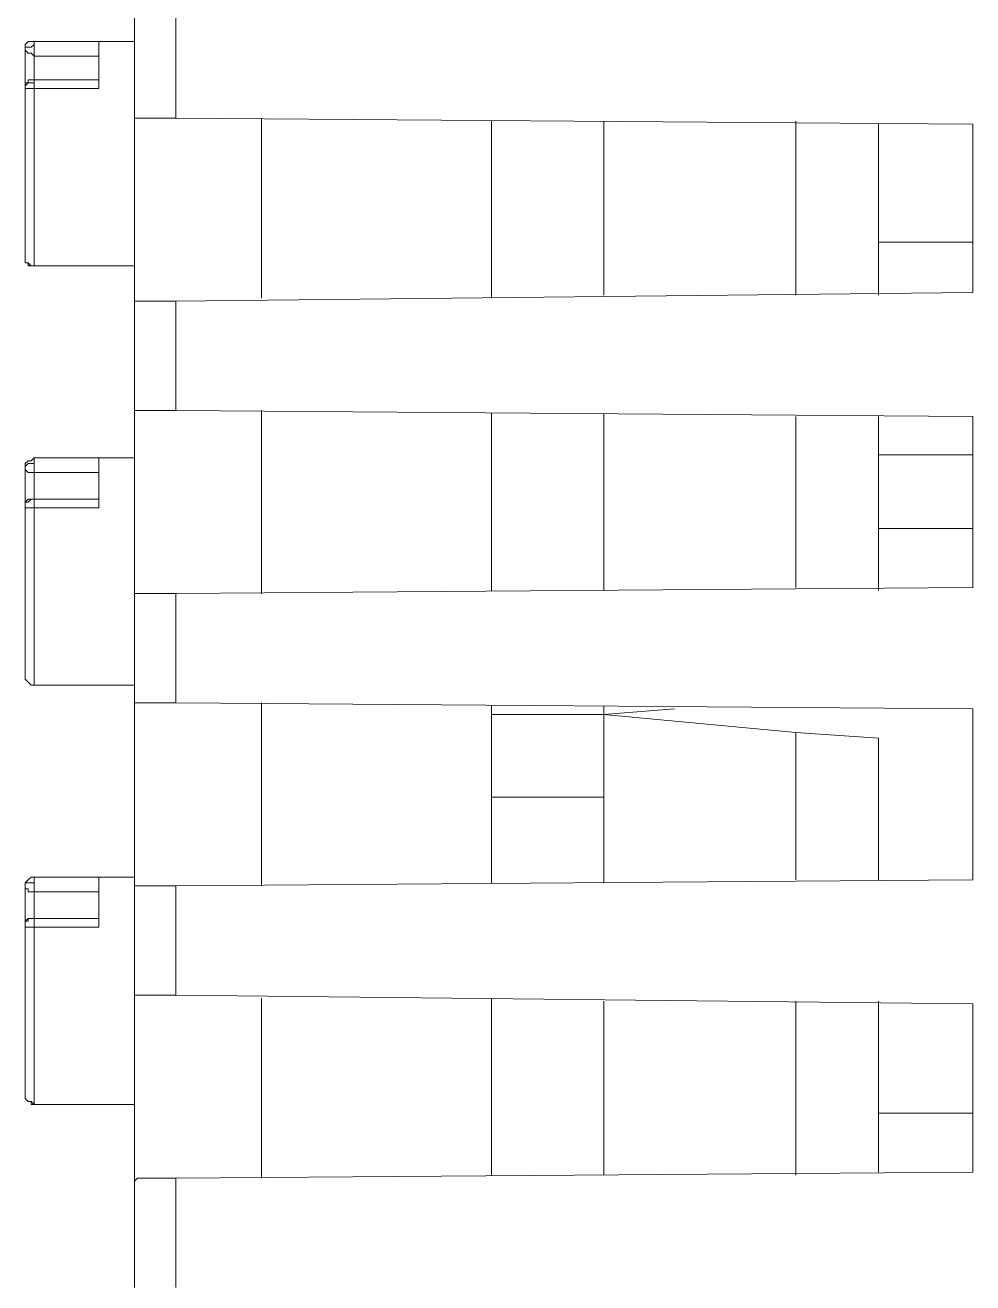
# Model space of a CAD drawing. Header units: centimetres. Extents: x -12.5 to 12.5, y -6.1 to 6.1.
# Drawn here: x 8.262 to 9.394, y 0.7 to 2.202 of the extents above; entities that cross this region are included whole.
import ezdxf

# ---------------------------------------------------------------- set-up
doc = ezdxf.new("R2010")
doc.units = ezdxf.units.CM
doc.header["$MEASUREMENT"] = 0
doc.layers.add('Camada 1', color=7, linetype='Continuous')

msp = doc.modelspace()

# ---------------------------------------------------------------- linework, layer by layer
at = {"layer": 'Camada 1', "color": 251, "lineweight": 9}
for points in [[(8.39215, 2.09105), (8.39215, 2.09105), (8.39215, 2.22158), (8.39215, 2.22158)], [(8.44154, 2.22158), (8.44154, 2.22158), (8.44154, 2.09105), (8.44154, 2.09105)], [(8.34982, 2.18277), (8.34982, 2.18277), (8.27221, 2.18277), (8.27221, 2.18277)], [(8.34982, 2.18277), (8.34982, 2.18277), (8.34982, 2.12633), (8.34982, 2.12633)], [(8.39215, 2.18277), (8.39215, 2.18277), (8.34982, 2.18277), (8.34982, 2.18277)], [(8.26162, 2.17572), (8.26162, 2.17572), (8.26162, 1.9711), (8.26162, 1.9711)], [(8.34982, 2.16513), (8.34982, 2.16513), (8.27221, 2.16513), (8.27221, 2.16513)], [(8.27221, 2.13691), (8.27221, 2.13691), (8.27221, 2.16513), (8.27221, 2.16513)], [(8.34982, 2.13691), (8.34982, 2.13691), (8.27221, 2.13691), (8.27221, 2.13691)], [(8.26162, 2.12633), (8.26162, 2.12633), (8.26162, 1.92524), (8.26162, 1.92524)], [(8.27221, 2.12633), (8.27221, 2.12633), (8.27221, 1.91466), (8.27221, 1.91466)], [(8.39215, 2.09105), (8.39215, 2.09105), (8.39215, 1.87233), (8.39215, 1.87233)], [(9.39404, 2.08399), (9.39404, 2.08399), (8.44154, 2.09105), (8.44154, 2.09105)], [(8.54384, 2.09105), (8.54384, 2.09105), (8.54384, 1.87585), (8.54384, 1.87585)], [(8.81901, 1.87585), (8.81901, 1.87585), (8.81901, 2.08752), (8.81901, 2.08752)], [(8.81901, 2.08752), (8.81901, 2.08752), (8.81901, 1.87585), (8.81901, 1.87585)], [(8.95307, 2.08752), (8.95307, 2.08752), (8.95307, 1.87938), (8.95307, 1.87938)], [(9.18237, 2.08752), (9.18237, 2.08752), (9.18237, 1.87938), (9.18237, 1.87938)], [(9.28115, 2.08399), (9.28115, 2.08399), (9.28115, 2.07694), (9.28115, 2.07694)], [(9.28115, 2.08399), (9.28115, 2.08399), (9.28115, 2.07694), (9.28115, 2.07694)], [(9.28115, 1.87938), (9.28115, 1.87938), (9.28115, 2.08399), (9.28115, 2.08399)], [(9.28115, 2.07694), (9.28115, 2.07694), (9.28115, 2.05224), (9.28115, 2.05224)], [(9.28115, 2.07694), (9.28115, 2.07694), (9.28115, 2.07341), (9.28115, 2.07341)], [(9.39404, 2.08399), (9.39404, 2.08399), (9.39404, 1.88291), (9.39404, 1.88291)], [(9.28115, 2.07341), (9.28115, 2.07341), (9.28115, 2.06636), (9.28115, 2.06636)], [(9.28115, 2.04519), (9.28115, 2.04519), (9.28115, 1.99933), (9.28115, 1.99933)], [(9.28115, 1.9958), (9.28115, 1.9958), (9.28115, 1.98522), (9.28115, 1.98522)], [(9.28115, 1.94288), (9.28115, 1.94288), (9.28115, 1.90408), (9.28115, 1.90408)], [(9.28115, 1.94288), (9.28115, 1.94288), (9.28115, 1.91819), (9.28115, 1.91819)], [(9.28115, 1.94288), (9.28115, 1.94288), (9.28115, 1.91819), (9.28115, 1.91819)], [(9.28115, 1.94288), (9.28115, 1.94288), (9.39404, 1.94288), (9.39404, 1.94288)], [(8.39215, 1.91466), (8.39215, 1.91466), (8.27221, 1.91466), (8.27221, 1.91466)], [(8.27221, 1.91466), (8.27221, 1.91466), (8.34982, 1.91466), (8.34982, 1.91466)], [(8.34982, 1.91466), (8.34982, 1.91466), (8.39215, 1.91466), (8.39215, 1.91466)], [(9.28115, 1.89702), (9.28115, 1.89702), (9.28115, 1.87938), (9.28115, 1.87938)], [(8.44154, 1.87233), (8.44154, 1.87233), (9.39404, 1.88291), (9.39404, 1.88291)], [(8.39215, 1.7418), (8.39215, 1.7418), (8.39215, 1.87233), (8.39215, 1.87233)], [(8.44154, 1.87233), (8.44154, 1.87233), (8.44154, 1.7418), (8.44154, 1.7418)], [(8.39215, 1.7418), (8.39215, 1.7418), (8.39215, 1.52308), (8.39215, 1.52308)], [(9.39404, 1.73474), (9.39404, 1.73474), (8.44154, 1.7418), (8.44154, 1.7418)], [(8.54384, 1.7418), (8.54384, 1.7418), (8.54384, 1.52308), (8.54384, 1.52308)], [(8.81901, 1.52661), (8.81901, 1.52661), (8.81901, 1.73827), (8.81901, 1.73827)], [(8.81901, 1.73827), (8.81901, 1.73827), (8.81901, 1.52661), (8.81901, 1.52661)], [(8.95307, 1.73827), (8.95307, 1.73827), (8.95307, 1.52661), (8.95307, 1.52661)], [(9.18237, 1.73474), (9.18237, 1.73474), (9.18237, 1.53013), (9.18237, 1.53013)], [(9.28115, 1.53013), (9.28115, 1.53013), (9.28115, 1.73474), (9.28115, 1.73474)], [(9.39404, 1.73474), (9.39404, 1.73474), (9.39404, 1.53013), (9.39404, 1.53013)], [(9.28115, 1.72769), (9.28115, 1.72769), (9.28115, 1.70299), (9.28115, 1.70299)], [(9.28115, 1.72769), (9.28115, 1.72769), (9.28115, 1.72416), (9.28115, 1.72416)], [(9.28115, 1.72416), (9.28115, 1.72416), (9.28115, 1.7171), (9.28115, 1.7171)], [(9.28115, 1.70299), (9.28115, 1.70299), (9.28115, 1.69594), (9.28115, 1.69594)], [(8.34982, 1.68536), (8.34982, 1.68536), (8.27221, 1.68536), (8.27221, 1.68536)], [(8.34982, 1.68536), (8.34982, 1.68536), (8.34982, 1.62538), (8.34982, 1.62538)], [(8.39215, 1.68536), (8.39215, 1.68536), (8.34982, 1.68536), (8.34982, 1.68536)], [(9.28115, 1.69594), (9.28115, 1.69594), (9.28115, 1.68183), (9.28115, 1.68183)], [(9.39404, 1.68888), (9.39404, 1.68888), (9.28115, 1.68888), (9.28115, 1.68888)], [(8.26162, 1.67477), (8.26162, 1.67477), (8.26162, 1.47369), (8.26162, 1.47369)], [(9.28115, 1.68183), (9.28115, 1.68183), (9.28115, 1.65008), (9.28115, 1.65008)], [(8.34982, 1.66772), (8.34982, 1.66772), (8.27221, 1.66772), (8.27221, 1.66772)], [(8.27221, 1.63597), (8.27221, 1.63597), (8.27221, 1.66772), (8.27221, 1.66772)], [(9.28115, 1.65713), (9.28115, 1.65713), (9.28115, 1.63949), (9.28115, 1.63949)], [(9.28115, 1.65008), (9.28115, 1.65008), (9.28115, 1.63949), (9.28115, 1.63949)], [(9.28115, 1.63949), (9.28115, 1.63949), (9.28115, 1.62538), (9.28115, 1.62538)], [(8.26162, 1.62538), (8.26162, 1.62538), (8.26162, 1.4243), (8.26162, 1.4243)], [(8.34982, 1.63597), (8.34982, 1.63597), (8.27221, 1.63597), (8.27221, 1.63597)], [(8.27221, 1.62538), (8.27221, 1.62538), (8.27221, 1.41372), (8.27221, 1.41372)], [(9.28115, 1.62538), (9.28115, 1.62538), (9.28115, 1.6148), (9.28115, 1.6148)], [(9.28115, 1.6148), (9.28115, 1.6148), (9.28115, 1.59363), (9.28115, 1.59363)], [(9.39404, 1.60069), (9.39404, 1.60069), (9.28115, 1.60069), (9.28115, 1.60069)], [(9.28115, 1.59363), (9.28115, 1.59363), (9.28115, 1.58658), (9.28115, 1.58658)], [(9.28115, 1.58658), (9.28115, 1.58658), (9.28115, 1.57952), (9.28115, 1.57952)], [(9.28115, 1.57952), (9.28115, 1.57952), (9.28115, 1.56188), (9.28115, 1.56188)], [(9.28115, 1.56188), (9.28115, 1.56188), (9.28115, 1.55483), (9.28115, 1.55483)], [(9.28115, 1.55483), (9.28115, 1.55483), (9.28115, 1.53013), (9.28115, 1.53013)], [(8.39215, 1.39255), (8.39215, 1.39255), (8.39215, 1.52308), (8.39215, 1.52308)], [(8.44154, 1.52308), (8.44154, 1.52308), (9.39404, 1.53013), (9.39404, 1.53013)], [(8.44154, 1.52308), (8.44154, 1.52308), (8.44154, 1.39255), (8.44154, 1.39255)], [(8.39215, 1.41372), (8.39215, 1.41372), (8.27221, 1.41372), (8.27221, 1.41372)], [(8.27221, 1.41372), (8.27221, 1.41372), (8.34982, 1.41372), (8.34982, 1.41372)], [(8.34982, 1.41372), (8.34982, 1.41372), (8.39215, 1.41372), (8.39215, 1.41372)], [(8.39215, 1.39255), (8.39215, 1.39255), (8.39215, 1.17383), (8.39215, 1.17383)], [(9.39404, 1.38549), (9.39404, 1.38549), (8.44154, 1.39255), (8.44154, 1.39255)], [(8.54384, 1.39255), (8.54384, 1.39255), (8.54384, 1.17383), (8.54384, 1.17383)], [(8.81901, 1.38902), (8.81901, 1.38902), (8.81901, 1.37844), (8.81901, 1.37844)], [(8.81901, 1.38902), (8.81901, 1.38902), (8.81901, 1.37844), (8.81901, 1.37844)], [(8.95307, 1.37844), (8.95307, 1.37844), (8.95307, 1.38902), (8.95307, 1.38902)], [(8.95307, 1.37844), (8.95307, 1.37844), (9.03773, 1.38549), (9.03773, 1.38549)], [(9.39404, 1.38549), (9.39404, 1.38549), (9.39404, 1.18088), (9.39404, 1.18088)], [(8.81901, 1.37844), (8.81901, 1.37844), (8.95307, 1.37844), (8.95307, 1.37844)], [(8.81901, 1.37844), (8.81901, 1.37844), (8.81901, 1.2973), (8.81901, 1.2973)], [(8.81901, 1.37844), (8.81901, 1.37844), (8.81901, 1.27966), (8.81901, 1.27966)], [(8.95307, 1.37844), (8.95307, 1.37844), (8.81901, 1.37844), (8.81901, 1.37844)], [(8.95307, 1.27966), (8.95307, 1.27966), (8.95307, 1.37844), (8.95307, 1.37844)], [(9.18237, 1.35727), (9.18237, 1.35727), (8.95307, 1.37844), (8.95307, 1.37844)], [(9.18237, 1.35727), (9.18237, 1.35727), (9.18237, 1.18088), (9.18237, 1.18088)], [(9.28115, 1.35022), (9.28115, 1.35022), (9.18237, 1.35727), (9.18237, 1.35727)], [(9.28115, 1.18088), (9.28115, 1.18088), (9.28115, 1.35022), (9.28115, 1.35022)], [(8.81901, 1.2973), (8.81901, 1.2973), (8.81901, 1.17735), (8.81901, 1.17735)], [(8.81901, 1.17735), (8.81901, 1.17735), (8.81901, 1.27966), (8.81901, 1.27966)], [(8.81901, 1.27966), (8.81901, 1.27966), (8.95307, 1.27966), (8.95307, 1.27966)], [(8.95307, 1.27966), (8.95307, 1.27966), (8.95307, 1.17735), (8.95307, 1.17735)], [(9.28115, 1.25144), (9.28115, 1.25144), (9.28115, 1.24791), (9.28115, 1.24791)], [(9.28115, 1.25144), (9.28115, 1.25144), (9.28115, 1.24791), (9.28115, 1.24791)], [(9.28115, 1.24791), (9.28115, 1.24791), (9.28115, 1.2338), (9.28115, 1.2338)], [(9.28115, 1.19147), (9.28115, 1.19147), (9.28115, 1.18088), (9.28115, 1.18088)], [(8.26162, 1.17383), (8.26162, 1.17383), (8.26162, 0.97274), (8.26162, 0.97274)], [(8.34982, 1.18441), (8.34982, 1.18441), (8.27221, 1.18441), (8.27221, 1.18441)], [(8.34982, 1.18441), (8.34982, 1.18441), (8.34982, 1.12444), (8.34982, 1.12444)], [(8.39215, 1.18441), (8.39215, 1.18441), (8.34982, 1.18441), (8.34982, 1.18441)], [(8.39215, 1.0433), (8.39215, 1.0433), (8.39215, 1.17383), (8.39215, 1.17383)], [(8.44154, 1.17383), (8.44154, 1.17383), (9.39404, 1.18088), (9.39404, 1.18088)], [(8.44154, 1.17383), (8.44154, 1.17383), (8.44154, 1.0433), (8.44154, 1.0433)], [(8.34982, 1.16677), (8.34982, 1.16677), (8.27221, 1.16677), (8.27221, 1.16677)], [(8.27221, 1.13502), (8.27221, 1.13502), (8.27221, 1.16677), (8.27221, 1.16677)], [(8.34982, 1.13502), (8.34982, 1.13502), (8.27221, 1.13502), (8.27221, 1.13502)], [(8.26162, 1.12444), (8.26162, 1.12444), (8.26162, 0.92335), (8.26162, 0.92335)], [(8.27221, 1.12444), (8.27221, 1.12444), (8.27221, 0.91277), (8.27221, 0.91277)], [(8.39215, 1.0433), (8.39215, 1.0433), (8.39215, 0.82105), (8.39215, 0.82105)], [(9.39404, 1.03272), (9.39404, 1.03272), (8.44154, 1.0433), (8.44154, 1.0433)], [(8.54384, 1.03977), (8.54384, 1.03977), (8.54384, 0.82458), (8.54384, 0.82458)], [(8.81901, 0.82811), (8.81901, 0.82811), (8.81901, 1.03977), (8.81901, 1.03977)], [(8.81901, 1.03977), (8.81901, 1.03977), (8.81901, 0.82811), (8.81901, 0.82811)], [(8.95307, 1.03624), (8.95307, 1.03624), (8.95307, 0.82811), (8.95307, 0.82811)], [(9.18237, 1.03624), (9.18237, 1.03624), (9.18237, 0.82811), (9.18237, 0.82811)], [(9.28115, 1.03624), (9.28115, 1.03624), (9.28115, 1.01155), (9.28115, 1.01155)], [(9.28115, 1.03624), (9.28115, 1.03624), (9.28115, 1.03272), (9.28115, 1.03272)], [(9.28115, 0.83163), (9.28115, 0.83163), (9.28115, 1.03624), (9.28115, 1.03624)], [(9.28115, 1.03272), (9.28115, 1.03272), (9.28115, 1.02566), (9.28115, 1.02566)], [(9.39404, 1.03272), (9.39404, 1.03272), (9.39404, 0.83163), (9.39404, 0.83163)], [(9.28115, 1.00449), (9.28115, 1.00449), (9.28115, 0.95863), (9.28115, 0.95863)], [(9.28115, 0.95511), (9.28115, 0.95511), (9.28115, 0.94452), (9.28115, 0.94452)], [(8.39215, 0.91277), (8.39215, 0.91277), (8.27221, 0.91277), (8.27221, 0.91277)], [(8.27221, 0.91277), (8.27221, 0.91277), (8.34982, 0.91277), (8.34982, 0.91277)], [(8.34982, 0.91277), (8.34982, 0.91277), (8.39215, 0.91277), (8.39215, 0.91277)], [(9.28115, 0.90219), (9.28115, 0.90219), (9.28115, 0.86338), (9.28115, 0.86338)], [(9.28115, 0.90219), (9.28115, 0.90219), (9.28115, 0.87749), (9.28115, 0.87749)], [(9.28115, 0.90219), (9.28115, 0.90219), (9.39404, 0.90219), (9.39404, 0.90219)], [(9.28115, 0.89866), (9.28115, 0.89866), (9.28115, 0.87749), (9.28115, 0.87749)], [(9.28115, 0.85633), (9.28115, 0.85633), (9.28115, 0.83163), (9.28115, 0.83163)], [(8.44154, 0.82458), (8.44154, 0.82458), (9.39404, 0.83163), (9.39404, 0.83163)], [(8.39215, 0.69405), (8.39215, 0.69405), (8.39215, 0.82105), (8.39215, 0.82105)], [(8.44154, 0.82458), (8.44154, 0.82458), (8.44154, 0.69405), (8.44154, 0.69405)]]:
    msp.add_open_spline(points, degree=3, dxfattribs=at)
for points, knots in [([(8.26162, 2.17572), (8.26162, 2.17572), (8.26162, 2.17924), (8.26162, 2.17924), (8.26162, 2.17924), (8.26515, 2.18277), (8.26515, 2.18277), (8.26515, 2.18277), (8.26868, 2.18277), (8.26868, 2.18277), (8.26868, 2.18277), (8.27221, 2.18277), (8.27221, 2.18277)], [0, 0, 0, 0, 0.25, 0.25, 0.25, 0.5, 0.5, 0.5, 0.75, 0.75, 0.75, 1, 1, 1, 1]), ([(8.27221, 2.17924), (8.27221, 2.17924), (8.26868, 2.17572), (8.26868, 2.17572), (8.26868, 2.17572), (8.26515, 2.17572), (8.26515, 2.17572), (8.26515, 2.17572), (8.26162, 2.17572), (8.26162, 2.17572)], [0, 0, 0, 0, 0.3333333, 0.3333333, 0.3333333, 0.6666667, 0.6666667, 0.6666667, 1, 1, 1, 1]), ([(8.27221, 2.18277), (8.27221, 2.18277), (8.27221, 2.18277), (8.27221, 2.18277), (8.27221, 2.18277), (8.27221, 2.17924), (8.27221, 2.17924)], [0, 0, 0, 0, 0.5, 0.5, 0.5, 1, 1, 1, 1]), ([(8.27221, 2.17924), (8.27221, 2.17924), (8.27221, 2.17572), (8.27221, 2.17572), (8.27221, 2.17572), (8.27221, 2.17219), (8.27221, 2.17219), (8.27221, 2.17219), (8.27221, 2.16866), (8.27221, 2.16866), (8.27221, 2.16866), (8.27221, 2.16513), (8.27221, 2.16513)], [0, 0, 0, 0, 0.25, 0.25, 0.25, 0.5, 0.5, 0.5, 0.75, 0.75, 0.75, 1, 1, 1, 1]), ([(8.26162, 2.17572), (8.26162, 2.17572), (8.26162, 2.17219), (8.26162, 2.17219), (8.26162, 2.17219), (8.26515, 2.16866), (8.26515, 2.16866), (8.26515, 2.16866), (8.26868, 2.16866), (8.26868, 2.16866), (8.26868, 2.16866), (8.27221, 2.16513), (8.27221, 2.16513)], [0, 0, 0, 0, 0.25, 0.25, 0.25, 0.5, 0.5, 0.5, 0.75, 0.75, 0.75, 1, 1, 1, 1]), ([(8.27221, 2.13691), (8.27221, 2.13691), (8.26515, 2.13691), (8.26515, 2.13691), (8.26515, 2.13691), (8.26515, 2.13338), (8.26515, 2.13338), (8.26515, 2.13338), (8.26162, 2.13338), (8.26162, 2.13338), (8.26162, 2.13338), (8.26162, 2.12985), (8.26162, 2.12985), (8.26162, 2.12985), (8.26162, 2.12633), (8.26162, 2.12633)], [0, 0, 0, 0, 0.2, 0.2, 0.2, 0.4, 0.4, 0.4, 0.6, 0.6, 0.6, 0.8, 0.8, 0.8, 1, 1, 1, 1]), ([(8.27221, 2.13691), (8.27221, 2.13691), (8.27221, 2.13691), (8.27221, 2.13691), (8.27221, 2.13691), (8.27221, 2.13338), (8.27221, 2.13338)], [0, 0, 0, 0, 0.5, 0.5, 0.5, 1, 1, 1, 1]), ([(8.27221, 2.13338), (8.27221, 2.13338), (8.26868, 2.13338), (8.26868, 2.13338), (8.26868, 2.13338), (8.26515, 2.13338), (8.26515, 2.13338), (8.26515, 2.13338), (8.26162, 2.12985), (8.26162, 2.12985), (8.26162, 2.12985), (8.26162, 2.12633), (8.26162, 2.12633)], [0, 0, 0, 0, 0.25, 0.25, 0.25, 0.5, 0.5, 0.5, 0.75, 0.75, 0.75, 1, 1, 1, 1]), ([(8.27221, 2.12633), (8.27221, 2.12633), (8.26868, 2.12633), (8.26868, 2.12633), (8.26868, 2.12633), (8.26515, 2.12633), (8.26515, 2.12633), (8.26515, 2.12633), (8.26162, 2.12633), (8.26162, 2.12633)], [0, 0, 0, 0, 0.3333333, 0.3333333, 0.3333333, 0.6666667, 0.6666667, 0.6666667, 1, 1, 1, 1]), ([(8.27221, 2.13338), (8.27221, 2.13338), (8.27221, 2.13338), (8.27221, 2.13338), (8.27221, 2.13338), (8.27221, 2.12985), (8.27221, 2.12985), (8.27221, 2.12985), (8.27221, 2.12633), (8.27221, 2.12633)], [0, 0, 0, 0, 0.3333333, 0.3333333, 0.3333333, 0.6666667, 0.6666667, 0.6666667, 1, 1, 1, 1]), ([(8.34982, 2.12633), (8.34982, 2.12633), (8.30748, 2.12633), (8.30748, 2.12633), (8.30748, 2.12633), (8.27221, 2.12633), (8.27221, 2.12633)], [0, 0, 0, 0, 0.5, 0.5, 0.5, 1, 1, 1, 1]), ([(8.44154, 2.09105), (8.44154, 2.09105), (8.43096, 2.09105), (8.43096, 2.09105), (8.43096, 2.09105), (8.4239, 2.09105), (8.4239, 2.09105), (8.4239, 2.09105), (8.41332, 2.09105), (8.41332, 2.09105), (8.41332, 2.09105), (8.40626, 2.09105), (8.40626, 2.09105), (8.40626, 2.09105), (8.40273, 2.09105), (8.40273, 2.09105), (8.40273, 2.09105), (8.39568, 2.09105), (8.39568, 2.09105), (8.39568, 2.09105), (8.39215, 2.09105), (8.39215, 2.09105)], [0, 0, 0, 0, 0.1428571, 0.1428571, 0.1428571, 0.2857143, 0.2857143, 0.2857143, 0.4285714, 0.4285714, 0.4285714, 0.5714286, 0.5714286, 0.5714286, 0.7142857, 0.7142857, 0.7142857, 0.8571429, 0.8571429, 0.8571429, 1, 1, 1, 1]), ([(8.81901, 2.08752), (8.81901, 2.08752), (8.81901, 2.08047), (8.81901, 2.08047), (8.81901, 2.08047), (8.81901, 2.06283), (8.81901, 2.06283), (8.81901, 2.06283), (8.81901, 2.03813), (8.81901, 2.03813), (8.81901, 2.03813), (8.81901, 2.00638), (8.81901, 2.00638), (8.81901, 2.00638), (8.81901, 1.97463), (8.81901, 1.97463), (8.81901, 1.97463), (8.81901, 1.93936), (8.81901, 1.93936), (8.81901, 1.93936), (8.81901, 1.90055), (8.81901, 1.90055), (8.81901, 1.90055), (8.81901, 1.87585), (8.81901, 1.87585)], [0, 0, 0, 0, 0.125, 0.125, 0.125, 0.25, 0.25, 0.25, 0.375, 0.375, 0.375, 0.5, 0.5, 0.5, 0.625, 0.625, 0.625, 0.75, 0.75, 0.75, 0.875, 0.875, 0.875, 1, 1, 1, 1]), ([(8.81901, 1.87585), (8.81901, 1.87585), (8.81901, 1.90055), (8.81901, 1.90055), (8.81901, 1.90055), (8.81901, 1.93936), (8.81901, 1.93936), (8.81901, 1.93936), (8.81901, 1.97463), (8.81901, 1.97463), (8.81901, 1.97463), (8.81901, 2.00638), (8.81901, 2.00638), (8.81901, 2.00638), (8.81901, 2.03813), (8.81901, 2.03813), (8.81901, 2.03813), (8.81901, 2.06283), (8.81901, 2.06283), (8.81901, 2.06283), (8.81901, 2.08047), (8.81901, 2.08047), (8.81901, 2.08047), (8.81901, 2.08752), (8.81901, 2.08752)], [0, 0, 0, 0, 0.125, 0.125, 0.125, 0.25, 0.25, 0.25, 0.375, 0.375, 0.375, 0.5, 0.5, 0.5, 0.625, 0.625, 0.625, 0.75, 0.75, 0.75, 0.875, 0.875, 0.875, 1, 1, 1, 1]), ([(9.28115, 2.08047), (9.28115, 2.08047), (9.28115, 2.08047), (9.28115, 2.08047), (9.28115, 2.08047), (9.28115, 2.07694), (9.28115, 2.07694)], [0, 0, 0, 0, 0.5, 0.5, 0.5, 1, 1, 1, 1]), ([(9.28115, 2.05224), (9.28115, 2.05224), (9.28115, 2.04872), (9.28115, 2.04872), (9.28115, 2.04872), (9.28115, 2.04519), (9.28115, 2.04519)], [0, 0, 0, 0, 0.5, 0.5, 0.5, 1, 1, 1, 1]), ([(9.28115, 2.05224), (9.28115, 2.05224), (9.28115, 2.04872), (9.28115, 2.04872), (9.28115, 2.04872), (9.28115, 2.04519), (9.28115, 2.04519)], [0, 0, 0, 0, 0.5, 0.5, 0.5, 1, 1, 1, 1]), ([(9.28115, 1.9958), (9.28115, 1.9958), (9.28115, 1.99227), (9.28115, 1.99227), (9.28115, 1.99227), (9.28115, 1.98874), (9.28115, 1.98874), (9.28115, 1.98874), (9.28115, 1.98169), (9.28115, 1.98169), (9.28115, 1.98169), (9.28115, 1.97463), (9.28115, 1.97463)], [0, 0, 0, 0, 0.25, 0.25, 0.25, 0.5, 0.5, 0.5, 0.75, 0.75, 0.75, 1, 1, 1, 1]), ([(9.28115, 1.98522), (9.28115, 1.98522), (9.28115, 1.98169), (9.28115, 1.98169), (9.28115, 1.98169), (9.28115, 1.97816), (9.28115, 1.97816), (9.28115, 1.97816), (9.28115, 1.97463), (9.28115, 1.97463)], [0, 0, 0, 0, 0.3333333, 0.3333333, 0.3333333, 0.6666667, 0.6666667, 0.6666667, 1, 1, 1, 1]), ([(9.28115, 1.98522), (9.28115, 1.98522), (9.28115, 1.98169), (9.28115, 1.98169), (9.28115, 1.98169), (9.28115, 1.97463), (9.28115, 1.97463), (9.28115, 1.97463), (9.28115, 1.96405), (9.28115, 1.96405)], [0, 0, 0, 0, 0.3333333, 0.3333333, 0.3333333, 0.6666667, 0.6666667, 0.6666667, 1, 1, 1, 1]), ([(9.28115, 1.97816), (9.28115, 1.97816), (9.28115, 1.97816), (9.28115, 1.97816), (9.28115, 1.97816), (9.28115, 1.97463), (9.28115, 1.97463), (9.28115, 1.97463), (9.28115, 1.9711), (9.28115, 1.9711), (9.28115, 1.9711), (9.28115, 1.96405), (9.28115, 1.96405)], [0, 0, 0, 0, 0.25, 0.25, 0.25, 0.5, 0.5, 0.5, 0.75, 0.75, 0.75, 1, 1, 1, 1]), ([(9.28115, 1.97463), (9.28115, 1.97463), (9.28115, 1.96758), (9.28115, 1.96758), (9.28115, 1.96758), (9.28115, 1.96052), (9.28115, 1.96052), (9.28115, 1.96052), (9.28115, 1.95347), (9.28115, 1.95347), (9.28115, 1.95347), (9.28115, 1.94994), (9.28115, 1.94994)], [0, 0, 0, 0, 0.25, 0.25, 0.25, 0.5, 0.5, 0.5, 0.75, 0.75, 0.75, 1, 1, 1, 1]), ([(9.28115, 1.97463), (9.28115, 1.97463), (9.28115, 1.9711), (9.28115, 1.9711), (9.28115, 1.9711), (9.28115, 1.96758), (9.28115, 1.96758), (9.28115, 1.96758), (9.28115, 1.96405), (9.28115, 1.96405)], [0, 0, 0, 0, 0.3333333, 0.3333333, 0.3333333, 0.6666667, 0.6666667, 0.6666667, 1, 1, 1, 1]), ([(9.28115, 1.96405), (9.28115, 1.96405), (9.28115, 1.95699), (9.28115, 1.95699), (9.28115, 1.95699), (9.28115, 1.94994), (9.28115, 1.94994), (9.28115, 1.94994), (9.28115, 1.94641), (9.28115, 1.94641)], [0, 0, 0, 0, 0.3333333, 0.3333333, 0.3333333, 0.6666667, 0.6666667, 0.6666667, 1, 1, 1, 1]), ([(9.28115, 1.96405), (9.28115, 1.96405), (9.28115, 1.96052), (9.28115, 1.96052), (9.28115, 1.96052), (9.28115, 1.95699), (9.28115, 1.95699), (9.28115, 1.95699), (9.28115, 1.95347), (9.28115, 1.95347), (9.28115, 1.95347), (9.28115, 1.94994), (9.28115, 1.94994)], [0, 0, 0, 0, 0.25, 0.25, 0.25, 0.5, 0.5, 0.5, 0.75, 0.75, 0.75, 1, 1, 1, 1]), ([(8.27221, 1.91466), (8.27221, 1.91466), (8.26868, 1.91466), (8.26868, 1.91466), (8.26868, 1.91466), (8.26515, 1.91466), (8.26515, 1.91466), (8.26515, 1.91466), (8.26515, 1.91819), (8.26515, 1.91819), (8.26515, 1.91819), (8.26162, 1.91819), (8.26162, 1.91819), (8.26162, 1.91819), (8.26162, 1.92524), (8.26162, 1.92524)], [0, 0, 0, 0, 0.2, 0.2, 0.2, 0.4, 0.4, 0.4, 0.6, 0.6, 0.6, 0.8, 0.8, 0.8, 1, 1, 1, 1]), ([(8.26515, 1.91819), (8.26515, 1.91819), (8.26868, 1.91466), (8.26868, 1.91466), (8.26868, 1.91466), (8.27221, 1.91466), (8.27221, 1.91466)], [0, 0, 0, 0, 0.5, 0.5, 0.5, 1, 1, 1, 1]), ([(9.28115, 1.90408), (9.28115, 1.90408), (9.28115, 1.90055), (9.28115, 1.90055), (9.28115, 1.90055), (9.28115, 1.89702), (9.28115, 1.89702)], [0, 0, 0, 0, 0.5, 0.5, 0.5, 1, 1, 1, 1]), ([(9.28115, 1.90408), (9.28115, 1.90408), (9.28115, 1.90055), (9.28115, 1.90055), (9.28115, 1.90055), (9.28115, 1.89702), (9.28115, 1.89702)], [0, 0, 0, 0, 0.5, 0.5, 0.5, 1, 1, 1, 1]), ([(8.39215, 1.87233), (8.39215, 1.87233), (8.39215, 1.87233), (8.39215, 1.87233), (8.39215, 1.87233), (8.39568, 1.87233), (8.39568, 1.87233), (8.39568, 1.87233), (8.40273, 1.87233), (8.40273, 1.87233), (8.40273, 1.87233), (8.40626, 1.87233), (8.40626, 1.87233), (8.40626, 1.87233), (8.41332, 1.87233), (8.41332, 1.87233), (8.41332, 1.87233), (8.4239, 1.87233), (8.4239, 1.87233), (8.4239, 1.87233), (8.43096, 1.87233), (8.43096, 1.87233), (8.43096, 1.87233), (8.44154, 1.87233), (8.44154, 1.87233)], [0, 0, 0, 0, 0.125, 0.125, 0.125, 0.25, 0.25, 0.25, 0.375, 0.375, 0.375, 0.5, 0.5, 0.5, 0.625, 0.625, 0.625, 0.75, 0.75, 0.75, 0.875, 0.875, 0.875, 1, 1, 1, 1]), ([(8.44154, 1.7418), (8.44154, 1.7418), (8.43096, 1.7418), (8.43096, 1.7418), (8.43096, 1.7418), (8.4239, 1.7418), (8.4239, 1.7418), (8.4239, 1.7418), (8.41332, 1.7418), (8.41332, 1.7418), (8.41332, 1.7418), (8.40626, 1.7418), (8.40626, 1.7418), (8.40626, 1.7418), (8.40273, 1.7418), (8.40273, 1.7418), (8.40273, 1.7418), (8.39568, 1.7418), (8.39568, 1.7418), (8.39568, 1.7418), (8.39215, 1.7418), (8.39215, 1.7418)], [0, 0, 0, 0, 0.1428571, 0.1428571, 0.1428571, 0.2857143, 0.2857143, 0.2857143, 0.4285714, 0.4285714, 0.4285714, 0.5714286, 0.5714286, 0.5714286, 0.7142857, 0.7142857, 0.7142857, 0.8571429, 0.8571429, 0.8571429, 1, 1, 1, 1]), ([(8.81901, 1.73827), (8.81901, 1.73827), (8.81901, 1.73827), (8.81901, 1.73827), (8.81901, 1.73827), (8.81901, 1.72063), (8.81901, 1.72063), (8.81901, 1.72063), (8.81901, 1.71005), (8.81901, 1.71005), (8.81901, 1.71005), (8.81901, 1.70652), (8.81901, 1.70652)], [0, 0, 0, 0, 0.25, 0.25, 0.25, 0.5, 0.5, 0.5, 0.75, 0.75, 0.75, 1, 1, 1, 1]), ([(8.81901, 1.70652), (8.81901, 1.70652), (8.81901, 1.71005), (8.81901, 1.71005), (8.81901, 1.71005), (8.81901, 1.72063), (8.81901, 1.72063), (8.81901, 1.72063), (8.81901, 1.73827), (8.81901, 1.73827)], [0, 0, 0, 0, 0.3333333, 0.3333333, 0.3333333, 0.6666667, 0.6666667, 0.6666667, 1, 1, 1, 1]), ([(9.28115, 1.73474), (9.28115, 1.73474), (9.28115, 1.73474), (9.28115, 1.73474), (9.28115, 1.73474), (9.28115, 1.72769), (9.28115, 1.72769)], [0, 0, 0, 0, 0.5, 0.5, 0.5, 1, 1, 1, 1]), ([(9.28115, 1.73122), (9.28115, 1.73122), (9.28115, 1.73122), (9.28115, 1.73122), (9.28115, 1.73122), (9.28115, 1.72769), (9.28115, 1.72769)], [0, 0, 0, 0, 0.5, 0.5, 0.5, 1, 1, 1, 1]), ([(8.26162, 1.67477), (8.26162, 1.67477), (8.26162, 1.6783), (8.26162, 1.6783), (8.26162, 1.6783), (8.26515, 1.68183), (8.26515, 1.68183), (8.26515, 1.68183), (8.26868, 1.68183), (8.26868, 1.68183), (8.26868, 1.68183), (8.27221, 1.68536), (8.27221, 1.68536)], [0, 0, 0, 0, 0.25, 0.25, 0.25, 0.5, 0.5, 0.5, 0.75, 0.75, 0.75, 1, 1, 1, 1]), ([(8.27221, 1.68536), (8.27221, 1.68536), (8.27221, 1.68536), (8.27221, 1.68536), (8.27221, 1.68536), (8.27221, 1.68183), (8.27221, 1.68183), (8.27221, 1.68183), (8.27221, 1.6783), (8.27221, 1.6783)], [0, 0, 0, 0, 0.3333333, 0.3333333, 0.3333333, 0.6666667, 0.6666667, 0.6666667, 1, 1, 1, 1]), ([(9.28115, 1.69594), (9.28115, 1.69594), (9.28115, 1.69241), (9.28115, 1.69241), (9.28115, 1.69241), (9.28115, 1.68536), (9.28115, 1.68536), (9.28115, 1.68536), (9.28115, 1.6783), (9.28115, 1.6783), (9.28115, 1.6783), (9.28115, 1.67124), (9.28115, 1.67124)], [0, 0, 0, 0, 0.25, 0.25, 0.25, 0.5, 0.5, 0.5, 0.75, 0.75, 0.75, 1, 1, 1, 1]), ([(8.27221, 1.6783), (8.27221, 1.6783), (8.26868, 1.6783), (8.26868, 1.6783), (8.26868, 1.6783), (8.26515, 1.6783), (8.26515, 1.6783), (8.26515, 1.6783), (8.26162, 1.67477), (8.26162, 1.67477)], [0, 0, 0, 0, 0.3333333, 0.3333333, 0.3333333, 0.6666667, 0.6666667, 0.6666667, 1, 1, 1, 1]), ([(8.26162, 1.67477), (8.26162, 1.67477), (8.26162, 1.67124), (8.26162, 1.67124), (8.26162, 1.67124), (8.26515, 1.66772), (8.26515, 1.66772), (8.26515, 1.66772), (8.26868, 1.66772), (8.26868, 1.66772), (8.26868, 1.66772), (8.27221, 1.66772), (8.27221, 1.66772)], [0, 0, 0, 0, 0.25, 0.25, 0.25, 0.5, 0.5, 0.5, 0.75, 0.75, 0.75, 1, 1, 1, 1]), ([(8.27221, 1.6783), (8.27221, 1.6783), (8.27221, 1.67477), (8.27221, 1.67477), (8.27221, 1.67477), (8.27221, 1.67124), (8.27221, 1.67124), (8.27221, 1.67124), (8.27221, 1.66772), (8.27221, 1.66772)], [0, 0, 0, 0, 0.3333333, 0.3333333, 0.3333333, 0.6666667, 0.6666667, 0.6666667, 1, 1, 1, 1]), ([(9.28115, 1.68183), (9.28115, 1.68183), (9.28115, 1.68183), (9.28115, 1.68183), (9.28115, 1.68183), (9.28115, 1.6783), (9.28115, 1.6783), (9.28115, 1.6783), (9.28115, 1.67477), (9.28115, 1.67477), (9.28115, 1.67477), (9.28115, 1.67124), (9.28115, 1.67124)], [0, 0, 0, 0, 0.25, 0.25, 0.25, 0.5, 0.5, 0.5, 0.75, 0.75, 0.75, 1, 1, 1, 1]), ([(9.28115, 1.67124), (9.28115, 1.67124), (9.28115, 1.66419), (9.28115, 1.66419), (9.28115, 1.66419), (9.28115, 1.65713), (9.28115, 1.65713), (9.28115, 1.65713), (9.28115, 1.6536), (9.28115, 1.6536), (9.28115, 1.6536), (9.28115, 1.65008), (9.28115, 1.65008), (9.28115, 1.65008), (9.28115, 1.64655), (9.28115, 1.64655)], [0, 0, 0, 0, 0.2, 0.2, 0.2, 0.4, 0.4, 0.4, 0.6, 0.6, 0.6, 0.8, 0.8, 0.8, 1, 1, 1, 1]), ([(9.28115, 1.67124), (9.28115, 1.67124), (9.28115, 1.66772), (9.28115, 1.66772), (9.28115, 1.66772), (9.28115, 1.66419), (9.28115, 1.66419)], [0, 0, 0, 0, 0.5, 0.5, 0.5, 1, 1, 1, 1]), ([(8.27221, 1.63597), (8.27221, 1.63597), (8.26515, 1.63597), (8.26515, 1.63597), (8.26515, 1.63597), (8.26162, 1.63244), (8.26162, 1.63244), (8.26162, 1.63244), (8.26162, 1.62891), (8.26162, 1.62891), (8.26162, 1.62891), (8.26162, 1.62538), (8.26162, 1.62538)], [0, 0, 0, 0, 0.25, 0.25, 0.25, 0.5, 0.5, 0.5, 0.75, 0.75, 0.75, 1, 1, 1, 1]), ([(8.27221, 1.63597), (8.27221, 1.63597), (8.26868, 1.63597), (8.26868, 1.63597), (8.26868, 1.63597), (8.26515, 1.63244), (8.26515, 1.63244), (8.26515, 1.63244), (8.26162, 1.63244), (8.26162, 1.63244), (8.26162, 1.63244), (8.26162, 1.62891), (8.26162, 1.62891), (8.26162, 1.62891), (8.26162, 1.62538), (8.26162, 1.62538)], [0, 0, 0, 0, 0.2, 0.2, 0.2, 0.4, 0.4, 0.4, 0.6, 0.6, 0.6, 0.8, 0.8, 0.8, 1, 1, 1, 1]), ([(8.27221, 1.62538), (8.27221, 1.62538), (8.26868, 1.62538), (8.26868, 1.62538), (8.26868, 1.62538), (8.26515, 1.62538), (8.26515, 1.62538), (8.26515, 1.62538), (8.26162, 1.62538), (8.26162, 1.62538)], [0, 0, 0, 0, 0.3333333, 0.3333333, 0.3333333, 0.6666667, 0.6666667, 0.6666667, 1, 1, 1, 1]), ([(8.27221, 1.63597), (8.27221, 1.63597), (8.27221, 1.63244), (8.27221, 1.63244), (8.27221, 1.63244), (8.27221, 1.62891), (8.27221, 1.62891), (8.27221, 1.62891), (8.27221, 1.62538), (8.27221, 1.62538)], [0, 0, 0, 0, 0.3333333, 0.3333333, 0.3333333, 0.6666667, 0.6666667, 0.6666667, 1, 1, 1, 1]), ([(8.34982, 1.62538), (8.34982, 1.62538), (8.30748, 1.62538), (8.30748, 1.62538), (8.30748, 1.62538), (8.27221, 1.62538), (8.27221, 1.62538)], [0, 0, 0, 0, 0.5, 0.5, 0.5, 1, 1, 1, 1]), ([(9.28115, 1.53366), (9.28115, 1.53366), (9.28115, 1.53366), (9.28115, 1.53366), (9.28115, 1.53366), (9.28115, 1.53013), (9.28115, 1.53013), (9.28115, 1.53013), (9.28115, 1.52661), (9.28115, 1.52661)], [0, 0, 0, 0, 0.3333333, 0.3333333, 0.3333333, 0.6666667, 0.6666667, 0.6666667, 1, 1, 1, 1]), ([(8.39215, 1.52308), (8.39215, 1.52308), (8.39215, 1.52308), (8.39215, 1.52308), (8.39215, 1.52308), (8.39568, 1.52308), (8.39568, 1.52308), (8.39568, 1.52308), (8.40273, 1.52308), (8.40273, 1.52308), (8.40273, 1.52308), (8.40626, 1.52308), (8.40626, 1.52308), (8.40626, 1.52308), (8.41332, 1.52308), (8.41332, 1.52308), (8.41332, 1.52308), (8.4239, 1.52308), (8.4239, 1.52308), (8.4239, 1.52308), (8.43096, 1.52308), (8.43096, 1.52308), (8.43096, 1.52308), (8.44154, 1.52308), (8.44154, 1.52308)], [0, 0, 0, 0, 0.125, 0.125, 0.125, 0.25, 0.25, 0.25, 0.375, 0.375, 0.375, 0.5, 0.5, 0.5, 0.625, 0.625, 0.625, 0.75, 0.75, 0.75, 0.875, 0.875, 0.875, 1, 1, 1, 1]), ([(8.27221, 1.41372), (8.27221, 1.41372), (8.26868, 1.41372), (8.26868, 1.41372), (8.26868, 1.41372), (8.26515, 1.41724), (8.26515, 1.41724), (8.26515, 1.41724), (8.26162, 1.42077), (8.26162, 1.42077), (8.26162, 1.42077), (8.26162, 1.4243), (8.26162, 1.4243)], [0, 0, 0, 0, 0.25, 0.25, 0.25, 0.5, 0.5, 0.5, 0.75, 0.75, 0.75, 1, 1, 1, 1]), ([(8.26515, 1.41724), (8.26515, 1.41724), (8.26868, 1.41372), (8.26868, 1.41372), (8.26868, 1.41372), (8.27221, 1.41372), (8.27221, 1.41372)], [0, 0, 0, 0, 0.5, 0.5, 0.5, 1, 1, 1, 1]), ([(8.44154, 1.39255), (8.44154, 1.39255), (8.43096, 1.39255), (8.43096, 1.39255), (8.43096, 1.39255), (8.4239, 1.39255), (8.4239, 1.39255), (8.4239, 1.39255), (8.41332, 1.39255), (8.41332, 1.39255), (8.41332, 1.39255), (8.40626, 1.39255), (8.40626, 1.39255), (8.40626, 1.39255), (8.40273, 1.39255), (8.40273, 1.39255), (8.40273, 1.39255), (8.39568, 1.39255), (8.39568, 1.39255), (8.39568, 1.39255), (8.39215, 1.39255), (8.39215, 1.39255)], [0, 0, 0, 0, 0.1428571, 0.1428571, 0.1428571, 0.2857143, 0.2857143, 0.2857143, 0.4285714, 0.4285714, 0.4285714, 0.5714286, 0.5714286, 0.5714286, 0.7142857, 0.7142857, 0.7142857, 0.8571429, 0.8571429, 0.8571429, 1, 1, 1, 1]), ([(9.28115, 1.29377), (9.28115, 1.29377), (9.28115, 1.29377), (9.28115, 1.29377), (9.28115, 1.29377), (9.28115, 1.29024), (9.28115, 1.29024), (9.28115, 1.29024), (9.28115, 1.28672), (9.28115, 1.28672), (9.28115, 1.28672), (9.28115, 1.27966), (9.28115, 1.27966), (9.28115, 1.27966), (9.28115, 1.27261), (9.28115, 1.27261)], [0, 0, 0, 0, 0.2, 0.2, 0.2, 0.4, 0.4, 0.4, 0.6, 0.6, 0.6, 0.8, 0.8, 0.8, 1, 1, 1, 1]), ([(9.28115, 1.29377), (9.28115, 1.29377), (9.28115, 1.29377), (9.28115, 1.29377), (9.28115, 1.29377), (9.28115, 1.29024), (9.28115, 1.29024), (9.28115, 1.29024), (9.28115, 1.28319), (9.28115, 1.28319), (9.28115, 1.28319), (9.28115, 1.27261), (9.28115, 1.27261)], [0, 0, 0, 0, 0.25, 0.25, 0.25, 0.5, 0.5, 0.5, 0.75, 0.75, 0.75, 1, 1, 1, 1]), ([(9.28115, 1.27966), (9.28115, 1.27966), (9.28115, 1.27966), (9.28115, 1.27966), (9.28115, 1.27966), (9.28115, 1.27613), (9.28115, 1.27613), (9.28115, 1.27613), (9.28115, 1.27261), (9.28115, 1.27261)], [0, 0, 0, 0, 0.3333333, 0.3333333, 0.3333333, 0.6666667, 0.6666667, 0.6666667, 1, 1, 1, 1]), ([(9.28115, 1.27261), (9.28115, 1.27261), (9.28115, 1.26555), (9.28115, 1.26555), (9.28115, 1.26555), (9.28115, 1.26202), (9.28115, 1.26202), (9.28115, 1.26202), (9.28115, 1.25849), (9.28115, 1.25849), (9.28115, 1.25849), (9.28115, 1.25497), (9.28115, 1.25497), (9.28115, 1.25497), (9.28115, 1.25144), (9.28115, 1.25144)], [0, 0, 0, 0, 0.2, 0.2, 0.2, 0.4, 0.4, 0.4, 0.6, 0.6, 0.6, 0.8, 0.8, 0.8, 1, 1, 1, 1]), ([(9.28115, 1.25144), (9.28115, 1.25144), (9.28115, 1.25144), (9.28115, 1.25144), (9.28115, 1.25144), (9.28115, 1.24791), (9.28115, 1.24791)], [0, 0, 0, 0, 0.5, 0.5, 0.5, 1, 1, 1, 1]), ([(9.28115, 1.24791), (9.28115, 1.24791), (9.28115, 1.24085), (9.28115, 1.24085), (9.28115, 1.24085), (9.28115, 1.23733), (9.28115, 1.23733), (9.28115, 1.23733), (9.28115, 1.23027), (9.28115, 1.23027), (9.28115, 1.23027), (9.28115, 1.22322), (9.28115, 1.22322)], [0, 0, 0, 0, 0.25, 0.25, 0.25, 0.5, 0.5, 0.5, 0.75, 0.75, 0.75, 1, 1, 1, 1]), ([(9.28115, 1.2338), (9.28115, 1.2338), (9.28115, 1.2338), (9.28115, 1.2338), (9.28115, 1.2338), (9.28115, 1.23027), (9.28115, 1.23027), (9.28115, 1.23027), (9.28115, 1.22674), (9.28115, 1.22674), (9.28115, 1.22674), (9.28115, 1.22322), (9.28115, 1.22322)], [0, 0, 0, 0, 0.25, 0.25, 0.25, 0.5, 0.5, 0.5, 0.75, 0.75, 0.75, 1, 1, 1, 1]), ([(9.28115, 1.2338), (9.28115, 1.2338), (9.28115, 1.22322), (9.28115, 1.22322), (9.28115, 1.22322), (9.28115, 1.21263), (9.28115, 1.21263), (9.28115, 1.21263), (9.28115, 1.20558), (9.28115, 1.20558), (9.28115, 1.20558), (9.28115, 1.19852), (9.28115, 1.19852)], [0, 0, 0, 0, 0.25, 0.25, 0.25, 0.5, 0.5, 0.5, 0.75, 0.75, 0.75, 1, 1, 1, 1]), ([(9.28115, 1.2338), (9.28115, 1.2338), (9.28115, 1.22322), (9.28115, 1.22322), (9.28115, 1.22322), (9.28115, 1.21263), (9.28115, 1.21263), (9.28115, 1.21263), (9.28115, 1.20911), (9.28115, 1.20911)], [0, 0, 0, 0, 0.3333333, 0.3333333, 0.3333333, 0.6666667, 0.6666667, 0.6666667, 1, 1, 1, 1]), ([(9.28115, 1.22322), (9.28115, 1.22322), (9.28115, 1.21616), (9.28115, 1.21616), (9.28115, 1.21616), (9.28115, 1.20911), (9.28115, 1.20911), (9.28115, 1.20911), (9.28115, 1.20558), (9.28115, 1.20558), (9.28115, 1.20558), (9.28115, 1.20205), (9.28115, 1.20205), (9.28115, 1.20205), (9.28115, 1.19852), (9.28115, 1.19852)], [0, 0, 0, 0, 0.2, 0.2, 0.2, 0.4, 0.4, 0.4, 0.6, 0.6, 0.6, 0.8, 0.8, 0.8, 1, 1, 1, 1]), ([(9.28115, 1.22322), (9.28115, 1.22322), (9.28115, 1.21969), (9.28115, 1.21969), (9.28115, 1.21969), (9.28115, 1.21616), (9.28115, 1.21616)], [0, 0, 0, 0, 0.5, 0.5, 0.5, 1, 1, 1, 1]), ([(8.26162, 1.17383), (8.26162, 1.17383), (8.26162, 1.17735), (8.26162, 1.17735), (8.26162, 1.17735), (8.26515, 1.18088), (8.26515, 1.18088), (8.26515, 1.18088), (8.26868, 1.18441), (8.26868, 1.18441), (8.26868, 1.18441), (8.27221, 1.18441), (8.27221, 1.18441)], [0, 0, 0, 0, 0.25, 0.25, 0.25, 0.5, 0.5, 0.5, 0.75, 0.75, 0.75, 1, 1, 1, 1]), ([(8.27221, 1.17735), (8.27221, 1.17735), (8.26868, 1.17735), (8.26868, 1.17735), (8.26868, 1.17735), (8.26515, 1.17735), (8.26515, 1.17735), (8.26515, 1.17735), (8.26162, 1.17735), (8.26162, 1.17735), (8.26162, 1.17735), (8.26162, 1.17383), (8.26162, 1.17383)], [0, 0, 0, 0, 0.25, 0.25, 0.25, 0.5, 0.5, 0.5, 0.75, 0.75, 0.75, 1, 1, 1, 1]), ([(8.26162, 1.17383), (8.26162, 1.17383), (8.26162, 1.17383), (8.26162, 1.17383), (8.26162, 1.17383), (8.26162, 1.1703), (8.26162, 1.1703), (8.26162, 1.1703), (8.26515, 1.1703), (8.26515, 1.1703), (8.26515, 1.1703), (8.26515, 1.16677), (8.26515, 1.16677), (8.26515, 1.16677), (8.26868, 1.16677), (8.26868, 1.16677), (8.26868, 1.16677), (8.27221, 1.16677), (8.27221, 1.16677)], [0, 0, 0, 0, 0.1666667, 0.1666667, 0.1666667, 0.3333333, 0.3333333, 0.3333333, 0.5, 0.5, 0.5, 0.6666667, 0.6666667, 0.6666667, 0.8333333, 0.8333333, 0.8333333, 1, 1, 1, 1]), ([(8.27221, 1.18441), (8.27221, 1.18441), (8.27221, 1.18441), (8.27221, 1.18441), (8.27221, 1.18441), (8.27221, 1.18088), (8.27221, 1.18088), (8.27221, 1.18088), (8.27221, 1.17735), (8.27221, 1.17735)], [0, 0, 0, 0, 0.3333333, 0.3333333, 0.3333333, 0.6666667, 0.6666667, 0.6666667, 1, 1, 1, 1]), ([(8.27221, 1.17735), (8.27221, 1.17735), (8.27221, 1.17383), (8.27221, 1.17383), (8.27221, 1.17383), (8.27221, 1.1703), (8.27221, 1.1703), (8.27221, 1.1703), (8.27221, 1.16677), (8.27221, 1.16677)], [0, 0, 0, 0, 0.3333333, 0.3333333, 0.3333333, 0.6666667, 0.6666667, 0.6666667, 1, 1, 1, 1]), ([(8.39215, 1.17383), (8.39215, 1.17383), (8.39215, 1.17383), (8.39215, 1.17383), (8.39215, 1.17383), (8.39568, 1.17383), (8.39568, 1.17383), (8.39568, 1.17383), (8.40273, 1.17383), (8.40273, 1.17383), (8.40273, 1.17383), (8.40626, 1.17383), (8.40626, 1.17383), (8.40626, 1.17383), (8.41332, 1.17383), (8.41332, 1.17383), (8.41332, 1.17383), (8.4239, 1.17383), (8.4239, 1.17383), (8.4239, 1.17383), (8.43096, 1.17383), (8.43096, 1.17383), (8.43096, 1.17383), (8.44154, 1.17383), (8.44154, 1.17383)], [0, 0, 0, 0, 0.125, 0.125, 0.125, 0.25, 0.25, 0.25, 0.375, 0.375, 0.375, 0.5, 0.5, 0.5, 0.625, 0.625, 0.625, 0.75, 0.75, 0.75, 0.875, 0.875, 0.875, 1, 1, 1, 1]), ([(8.27221, 1.13502), (8.27221, 1.13502), (8.26515, 1.13502), (8.26515, 1.13502), (8.26515, 1.13502), (8.26162, 1.13149), (8.26162, 1.13149), (8.26162, 1.13149), (8.26162, 1.12797), (8.26162, 1.12797), (8.26162, 1.12797), (8.26162, 1.12444), (8.26162, 1.12444)], [0, 0, 0, 0, 0.25, 0.25, 0.25, 0.5, 0.5, 0.5, 0.75, 0.75, 0.75, 1, 1, 1, 1]), ([(8.27221, 1.13502), (8.27221, 1.13502), (8.26868, 1.13502), (8.26868, 1.13502), (8.26868, 1.13502), (8.26515, 1.13502), (8.26515, 1.13502), (8.26515, 1.13502), (8.26515, 1.13149), (8.26515, 1.13149), (8.26515, 1.13149), (8.26162, 1.13149), (8.26162, 1.13149), (8.26162, 1.13149), (8.26162, 1.12797), (8.26162, 1.12797), (8.26162, 1.12797), (8.26162, 1.12444), (8.26162, 1.12444)], [0, 0, 0, 0, 0.1666667, 0.1666667, 0.1666667, 0.3333333, 0.3333333, 0.3333333, 0.5, 0.5, 0.5, 0.6666667, 0.6666667, 0.6666667, 0.8333333, 0.8333333, 0.8333333, 1, 1, 1, 1]), ([(8.27221, 1.13502), (8.27221, 1.13502), (8.27221, 1.13502), (8.27221, 1.13502), (8.27221, 1.13502), (8.27221, 1.13149), (8.27221, 1.13149), (8.27221, 1.13149), (8.27221, 1.12797), (8.27221, 1.12797), (8.27221, 1.12797), (8.27221, 1.12444), (8.27221, 1.12444)], [0, 0, 0, 0, 0.25, 0.25, 0.25, 0.5, 0.5, 0.5, 0.75, 0.75, 0.75, 1, 1, 1, 1]), ([(8.27221, 1.12444), (8.27221, 1.12444), (8.26868, 1.12444), (8.26868, 1.12444), (8.26868, 1.12444), (8.26515, 1.12444), (8.26515, 1.12444), (8.26515, 1.12444), (8.26162, 1.12444), (8.26162, 1.12444)], [0, 0, 0, 0, 0.3333333, 0.3333333, 0.3333333, 0.6666667, 0.6666667, 0.6666667, 1, 1, 1, 1]), ([(8.34982, 1.12444), (8.34982, 1.12444), (8.30748, 1.12444), (8.30748, 1.12444), (8.30748, 1.12444), (8.27221, 1.12444), (8.27221, 1.12444)], [0, 0, 0, 0, 0.5, 0.5, 0.5, 1, 1, 1, 1]), ([(8.44154, 1.0433), (8.44154, 1.0433), (8.43096, 1.0433), (8.43096, 1.0433), (8.43096, 1.0433), (8.4239, 1.0433), (8.4239, 1.0433), (8.4239, 1.0433), (8.41332, 1.0433), (8.41332, 1.0433), (8.41332, 1.0433), (8.40626, 1.0433), (8.40626, 1.0433), (8.40626, 1.0433), (8.40273, 1.0433), (8.40273, 1.0433), (8.40273, 1.0433), (8.39568, 1.0433), (8.39568, 1.0433), (8.39568, 1.0433), (8.39215, 1.0433), (8.39215, 1.0433)], [0, 0, 0, 0, 0.1428571, 0.1428571, 0.1428571, 0.2857143, 0.2857143, 0.2857143, 0.4285714, 0.4285714, 0.4285714, 0.5714286, 0.5714286, 0.5714286, 0.7142857, 0.7142857, 0.7142857, 0.8571429, 0.8571429, 0.8571429, 1, 1, 1, 1]), ([(8.81901, 1.03977), (8.81901, 1.03977), (8.81901, 1.03624), (8.81901, 1.03624), (8.81901, 1.03624), (8.81901, 1.0186), (8.81901, 1.0186), (8.81901, 1.0186), (8.81901, 0.99744), (8.81901, 0.99744), (8.81901, 0.99744), (8.81901, 0.96569), (8.81901, 0.96569), (8.81901, 0.96569), (8.81901, 0.93394), (8.81901, 0.93394), (8.81901, 0.93394), (8.81901, 0.89513), (8.81901, 0.89513), (8.81901, 0.89513), (8.81901, 0.85985), (8.81901, 0.85985), (8.81901, 0.85985), (8.81901, 0.82811), (8.81901, 0.82811)], [0, 0, 0, 0, 0.125, 0.125, 0.125, 0.25, 0.25, 0.25, 0.375, 0.375, 0.375, 0.5, 0.5, 0.5, 0.625, 0.625, 0.625, 0.75, 0.75, 0.75, 0.875, 0.875, 0.875, 1, 1, 1, 1]), ([(8.81901, 0.82811), (8.81901, 0.82811), (8.81901, 0.85985), (8.81901, 0.85985), (8.81901, 0.85985), (8.81901, 0.89513), (8.81901, 0.89513), (8.81901, 0.89513), (8.81901, 0.93394), (8.81901, 0.93394), (8.81901, 0.93394), (8.81901, 0.96569), (8.81901, 0.96569), (8.81901, 0.96569), (8.81901, 0.99744), (8.81901, 0.99744), (8.81901, 0.99744), (8.81901, 1.0186), (8.81901, 1.0186), (8.81901, 1.0186), (8.81901, 1.03624), (8.81901, 1.03624), (8.81901, 1.03624), (8.81901, 1.03977), (8.81901, 1.03977)], [0, 0, 0, 0, 0.125, 0.125, 0.125, 0.25, 0.25, 0.25, 0.375, 0.375, 0.375, 0.5, 0.5, 0.5, 0.625, 0.625, 0.625, 0.75, 0.75, 0.75, 0.875, 0.875, 0.875, 1, 1, 1, 1]), ([(9.28115, 1.01155), (9.28115, 1.01155), (9.28115, 1.00802), (9.28115, 1.00802), (9.28115, 1.00802), (9.28115, 1.00449), (9.28115, 1.00449)], [0, 0, 0, 0, 0.5, 0.5, 0.5, 1, 1, 1, 1]), ([(9.28115, 1.01155), (9.28115, 1.01155), (9.28115, 1.00802), (9.28115, 1.00802), (9.28115, 1.00802), (9.28115, 1.00449), (9.28115, 1.00449)], [0, 0, 0, 0, 0.5, 0.5, 0.5, 1, 1, 1, 1]), ([(9.28115, 0.95511), (9.28115, 0.95511), (9.28115, 0.95158), (9.28115, 0.95158), (9.28115, 0.95158), (9.28115, 0.94805), (9.28115, 0.94805), (9.28115, 0.94805), (9.28115, 0.94099), (9.28115, 0.94099), (9.28115, 0.94099), (9.28115, 0.93394), (9.28115, 0.93394)], [0, 0, 0, 0, 0.25, 0.25, 0.25, 0.5, 0.5, 0.5, 0.75, 0.75, 0.75, 1, 1, 1, 1]), ([(9.28115, 0.94452), (9.28115, 0.94452), (9.28115, 0.94099), (9.28115, 0.94099), (9.28115, 0.94099), (9.28115, 0.93747), (9.28115, 0.93747), (9.28115, 0.93747), (9.28115, 0.93394), (9.28115, 0.93394)], [0, 0, 0, 0, 0.3333333, 0.3333333, 0.3333333, 0.6666667, 0.6666667, 0.6666667, 1, 1, 1, 1]), ([(9.28115, 0.94452), (9.28115, 0.94452), (9.28115, 0.94099), (9.28115, 0.94099), (9.28115, 0.94099), (9.28115, 0.93394), (9.28115, 0.93394), (9.28115, 0.93394), (9.28115, 0.92335), (9.28115, 0.92335)], [0, 0, 0, 0, 0.3333333, 0.3333333, 0.3333333, 0.6666667, 0.6666667, 0.6666667, 1, 1, 1, 1]), ([(9.28115, 0.93747), (9.28115, 0.93747), (9.28115, 0.93747), (9.28115, 0.93747), (9.28115, 0.93747), (9.28115, 0.93394), (9.28115, 0.93394), (9.28115, 0.93394), (9.28115, 0.93041), (9.28115, 0.93041), (9.28115, 0.93041), (9.28115, 0.92335), (9.28115, 0.92335)], [0, 0, 0, 0, 0.25, 0.25, 0.25, 0.5, 0.5, 0.5, 0.75, 0.75, 0.75, 1, 1, 1, 1]), ([(9.28115, 0.93394), (9.28115, 0.93394), (9.28115, 0.92688), (9.28115, 0.92688), (9.28115, 0.92688), (9.28115, 0.91983), (9.28115, 0.91983), (9.28115, 0.91983), (9.28115, 0.91277), (9.28115, 0.91277), (9.28115, 0.91277), (9.28115, 0.90924), (9.28115, 0.90924)], [0, 0, 0, 0, 0.25, 0.25, 0.25, 0.5, 0.5, 0.5, 0.75, 0.75, 0.75, 1, 1, 1, 1]), ([(9.28115, 0.93394), (9.28115, 0.93394), (9.28115, 0.93041), (9.28115, 0.93041), (9.28115, 0.93041), (9.28115, 0.92688), (9.28115, 0.92688), (9.28115, 0.92688), (9.28115, 0.92335), (9.28115, 0.92335)], [0, 0, 0, 0, 0.3333333, 0.3333333, 0.3333333, 0.6666667, 0.6666667, 0.6666667, 1, 1, 1, 1]), ([(8.27221, 0.91277), (8.27221, 0.91277), (8.26868, 0.91277), (8.26868, 0.91277), (8.26868, 0.91277), (8.26868, 0.9163), (8.26868, 0.9163), (8.26868, 0.9163), (8.26515, 0.9163), (8.26515, 0.9163), (8.26515, 0.9163), (8.26162, 0.91983), (8.26162, 0.91983), (8.26162, 0.91983), (8.26162, 0.92335), (8.26162, 0.92335)], [0, 0, 0, 0, 0.2, 0.2, 0.2, 0.4, 0.4, 0.4, 0.6, 0.6, 0.6, 0.8, 0.8, 0.8, 1, 1, 1, 1]), ([(9.28115, 0.92335), (9.28115, 0.92335), (9.28115, 0.9163), (9.28115, 0.9163), (9.28115, 0.9163), (9.28115, 0.90924), (9.28115, 0.90924), (9.28115, 0.90924), (9.28115, 0.90572), (9.28115, 0.90572)], [0, 0, 0, 0, 0.3333333, 0.3333333, 0.3333333, 0.6666667, 0.6666667, 0.6666667, 1, 1, 1, 1]), ([(9.28115, 0.92335), (9.28115, 0.92335), (9.28115, 0.91983), (9.28115, 0.91983), (9.28115, 0.91983), (9.28115, 0.9163), (9.28115, 0.9163), (9.28115, 0.9163), (9.28115, 0.91277), (9.28115, 0.91277), (9.28115, 0.91277), (9.28115, 0.90924), (9.28115, 0.90924)], [0, 0, 0, 0, 0.25, 0.25, 0.25, 0.5, 0.5, 0.5, 0.75, 0.75, 0.75, 1, 1, 1, 1]), ([(8.26515, 0.9163), (8.26515, 0.9163), (8.26868, 0.9163), (8.26868, 0.9163), (8.26868, 0.9163), (8.27221, 0.91277), (8.27221, 0.91277)], [0, 0, 0, 0, 0.5, 0.5, 0.5, 1, 1, 1, 1]), ([(9.28115, 0.86338), (9.28115, 0.86338), (9.28115, 0.85985), (9.28115, 0.85985), (9.28115, 0.85985), (9.28115, 0.85633), (9.28115, 0.85633)], [0, 0, 0, 0, 0.5, 0.5, 0.5, 1, 1, 1, 1]), ([(9.28115, 0.86338), (9.28115, 0.86338), (9.28115, 0.85985), (9.28115, 0.85985), (9.28115, 0.85985), (9.28115, 0.85633), (9.28115, 0.85633)], [0, 0, 0, 0, 0.5, 0.5, 0.5, 1, 1, 1, 1]), ([(8.39215, 0.82105), (8.39215, 0.82105), (8.39215, 0.82105), (8.39215, 0.82105), (8.39215, 0.82105), (8.39568, 0.82458), (8.39568, 0.82458), (8.39568, 0.82458), (8.40273, 0.82458), (8.40273, 0.82458), (8.40273, 0.82458), (8.40626, 0.82458), (8.40626, 0.82458), (8.40626, 0.82458), (8.41332, 0.82458), (8.41332, 0.82458), (8.41332, 0.82458), (8.4239, 0.82458), (8.4239, 0.82458), (8.4239, 0.82458), (8.43096, 0.82458), (8.43096, 0.82458), (8.43096, 0.82458), (8.44154, 0.82458), (8.44154, 0.82458)], [0, 0, 0, 0, 0.125, 0.125, 0.125, 0.25, 0.25, 0.25, 0.375, 0.375, 0.375, 0.5, 0.5, 0.5, 0.625, 0.625, 0.625, 0.75, 0.75, 0.75, 0.875, 0.875, 0.875, 1, 1, 1, 1])]:
    msp.add_open_spline(points, degree=3, knots=knots, dxfattribs=at)

doc.saveas('drawing.dxf')
